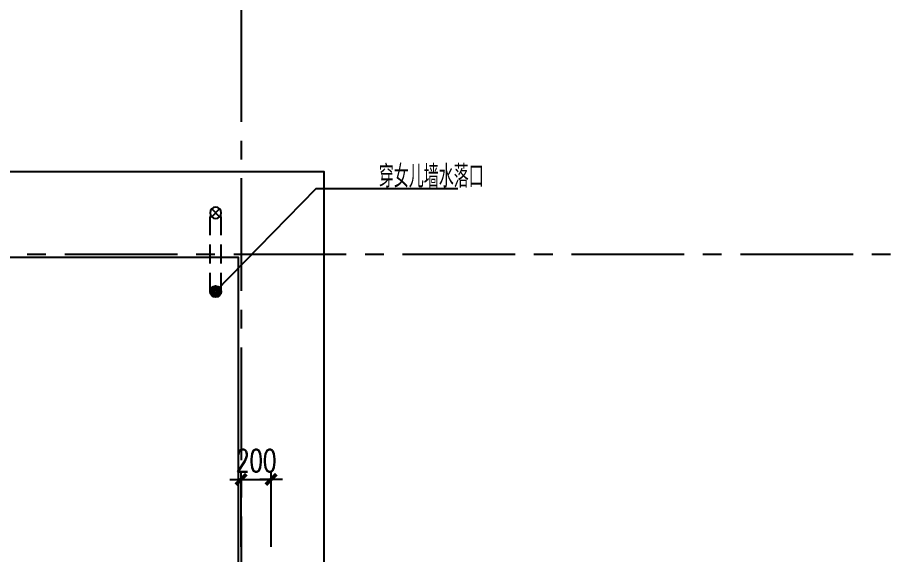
# Model space of a CAD drawing. Extents: x -395226 to -176901, y -140672 to 68263.
# Drawn here: x -265455 to -259653, y 53521 to 57095 of the extents above; entities that cross this region are included whole.
import ezdxf

# ---------------------------------------------------------------- set-up
doc = ezdxf.new("R2010")
doc.units = 0
doc.header["$LTSCALE"] = 1000
doc.header["$MEASUREMENT"] = 0
for name, pattern in [('ACAD_ISO08W100', [36, 24, -3, 6, -3]), ('HIDDEN2', [0.1875, 0.125, -0.0625]), ('Plans$0$CENTER2', [1.125, 0.75, -0.125, 0.125, -0.125])]:
    doc.linetypes.add(name, pattern=pattern)
doc.layers.get('0').update_dxf_attribs({"linetype": 'CONTINUOUS'})
doc.layers.get('Defpoints').update_dxf_attribs({"linetype": 'CONTINUOUS'})
for name, color, linetype in [('A-DIM', 201, 'CONTINUOUS'), ('A-DOTE', 8, 'ACAD_ISO08W100'), ('A-NOTE', 150, 'CONTINUOUS'), ('A-RAIN', 6, 'CONTINUOUS'), ('Plans$0$Grid', 9, 'Plans$0$CENTER2')]:
    doc.layers.add(name, color=color, linetype=linetype)
doc.styles.add('DIM_FONT', font='SIMPLEX', dxfattribs={"width": 0.7, "bigfont": 'GBCBIG'})
doc.styles.add('PRC-S', font='tjromans.shx', dxfattribs={"width": 0.7, "bigfont": 'tjhztxt.shx'})
doc.dimstyles.new('DIM100', dxfattribs={"dimscale": 100, "dimtxt": 3, "dimasz": 0.01, "dimexe": 1, "dimexo": 1, "dimgap": 1, "dimtad": 1, "dimdec": 0, "dimzin": 0, "dimdsep": 46, "dimtxsty": 'DIM_FONT', "dimblk1": '_DIMX', "dimblk2": '_DIMX', "dimsah": 1, "dimcen": 0.01, "dimclrd": 256, "dimclre": 256, "dimclrt": 7, "dimadec": 0, "dimazin": 0, "dimtfac": 1, "dimtdec": 0, "dimtix": 1, "dimtmove": 2, "dimatfit": 3, "dimldrblk": '_DIMX', "dimfxl": 0, "dimtolj": 1, "dimtzin": 5, "dimarcsym": 0})

# ---------------------------------------------------------------- blocks, each defined once
blk = doc.blocks.new('Grid')
at = {"layer": 'Plans$0$Grid', "color": 8}
for p, q in [((-16898.22963262349, 23319.99999610754), (-16898.22963262349, -15380.00000389246)), ((-28198.22963262349, 19439.99999610754), (8601.770367376506, 19439.99999610754))]:
    blk.add_line(p, q, dxfattribs=at)
blk = doc.blocks.new('_DIMX')
blk.add_line((-150, 0), (150, 0))
at = {"const_width": 50}
blk.add_lwpolyline([(-70, -70), (70, 70)], dxfattribs=at)
blk = doc.blocks.new('*D400')
at = {"layer": 'A-DIM', "lineweight": -2}
for p, q in [((-263965.3500820964, 54020.86098758582), (-263965.8500820964, 54020.86098758582)), ((-263964.8500820964, 53572.24760548476), (-263964.8500820964, 54070.86098758582)), ((-263964.8500820964, 54020.86098758582), (-263764.8500801696, 54020.86098758582)), ((-263764.8500801696, 53572.24760620004), (-263764.8500801696, 54070.86098758582)), ((-263764.3500801696, 54020.86098758582), (-263763.8500801696, 54020.86098758582))]:
    blk.add_line(p, q, dxfattribs=at)
at = {"layer": 'Defpoints', "color": 0}
for p in [(-263764.8500801696, 54020.86098758582), (-263964.8500820964, 53522.24760548476), (-263764.8500801696, 53522.24760620004)]:
    blk.add_point(p, dxfattribs=at)
at = {"layer": 'A-DIM', "lineweight": -2, "xscale": 0.5, "yscale": 0.5, "zscale": 0.5}
blk.add_blockref('_DIMX', (-263964.8500820964, 54020.86098758582), dxfattribs=at)
at = {"layer": 'A-DIM', "lineweight": -2, "xscale": 0.5, "yscale": 0.5, "zscale": 0.5, "rotation": 180}
blk.add_blockref('_DIMX', (-263764.8500801696, 54020.86098758582), dxfattribs=at)
at = {"layer": 'A-DIM', "insert": (-263864.850081133, 54145.86098758582), "char_height": 150, "attachment_point": 5, "style": 'DIM_FONT'}
blk.add_mtext('\\A1;200', dxfattribs=at)
blk = doc.blocks.new('floor drain@75')
at = {"layer": 'A-RAIN'}
h = blk.add_hatch(dxfattribs=at)
h.set_pattern_fill('ANSI31', color=256, scale=0.2, style=0)
h.set_pattern_definition([(45, (0, 0), (-0.01767766952966369, 0.01767766952966369), [])])
edge = h.paths.add_edge_path()
edge.add_arc((7.105427357601002e-15, -7.105427357601002e-15), 0.09375, 0, 360)
blk.add_circle((7.105427357601002e-15, -7.105427357601002e-15), 0.09375, dxfattribs=at)
blk = doc.blocks.new('RAIN PIPE@100x100')
for p, q in [((-26.51650429448637, -26.51650429449728), (26.51650429448637, 26.51650429449728)), ((-26.51650429448637, 26.51650429449728), (26.51650429448637, -26.51650429449728))]:
    blk.add_line(p, q)
blk.add_circle((0, 0), 37.5)

msp = doc.modelspace()

# ---------------------------------------------------------------- linework, layer by layer
for points in [[(-269564.8500801696, 46969.81241092451), (-270114.8500781796, 46969.81241092451), (-270114.8500781796, 56069.81241587801), (-263414.8500781796, 56069.81241587801), (-263414.8500781796, 51369.81240631264)], [(-269544.8500781796, 52719.81240875853), (-269544.8500781796, 55499.81241587801), (-263984.8500781796, 55499.81241587801), (-263984.8500781796, 52719.81240875853)]]:
    msp.add_lwpolyline(points)
at = {"layer": 'A-NOTE'}
msp.add_lwpolyline([(-262522.3120331045, 55955.53161992114), (-263468.5611806918, 55955.53161993848), (-264134.8500781797, 55270.84954561577)], dxfattribs=at)
at = {"layer": 'A-RAIN', "linetype": 'HIDDEN2'}
for p, q in [((-264172.3500781796, 55270.84954561571), (-264172.3500781796, 55794.81241092422)), ((-264097.3500781796, 55270.84954561571), (-264097.3500781796, 55794.81241092422))]:
    msp.add_line(p, q, dxfattribs=at)

# ---------------------------------------------------------------- block references
at = {"layer": 'A-DOTE'}
msp.add_blockref('Grid', (-247066.6204479157, 36079.81241369991), dxfattribs=at)
at = {"layer": 'A-RAIN', "xscale": -1, "rotation": 180}
msp.add_blockref('RAIN PIPE@100x100', (-264134.8500781796, 55794.81241092422), dxfattribs=at)
at = {"layer": 'A-RAIN', "xscale": 400, "yscale": 400, "zscale": 400, "rotation": 180}
msp.add_blockref('floor drain@75', (-264134.8500781796, 55270.84954561577), dxfattribs=at)

# ---------------------------------------------------------------- texts
at = {"layer": 'A-NOTE', "style": 'PRC-S', "width": 0.7}
msp.add_text('穿女儿墙水落口', height=150, rotation=3.335092202405576e-09, dxfattribs=at).set_placement((-263047.9703391599, 55962.55772287688))

# ---------------------------------------------------------------- dimensions: what is measured, and where the dimension line sits
at = {"layer": 'A-DIM'}
dim = msp.add_aligned_dim(p1=(-263964.8500820964, 53522.24760548476), p2=(-263764.8500801696, 53522.24760620004), distance=498.6133813857742, dimstyle='DIM100', override={"dimscale": 50, "dimclrt": 256}, dxfattribs=at)
dim.commit()
dim.dimension.update_dxf_attribs({"geometry": '*D400', "text_midpoint": (-263864.850081133, 54145.86098758582)})

doc.saveas('drawing.dxf')
